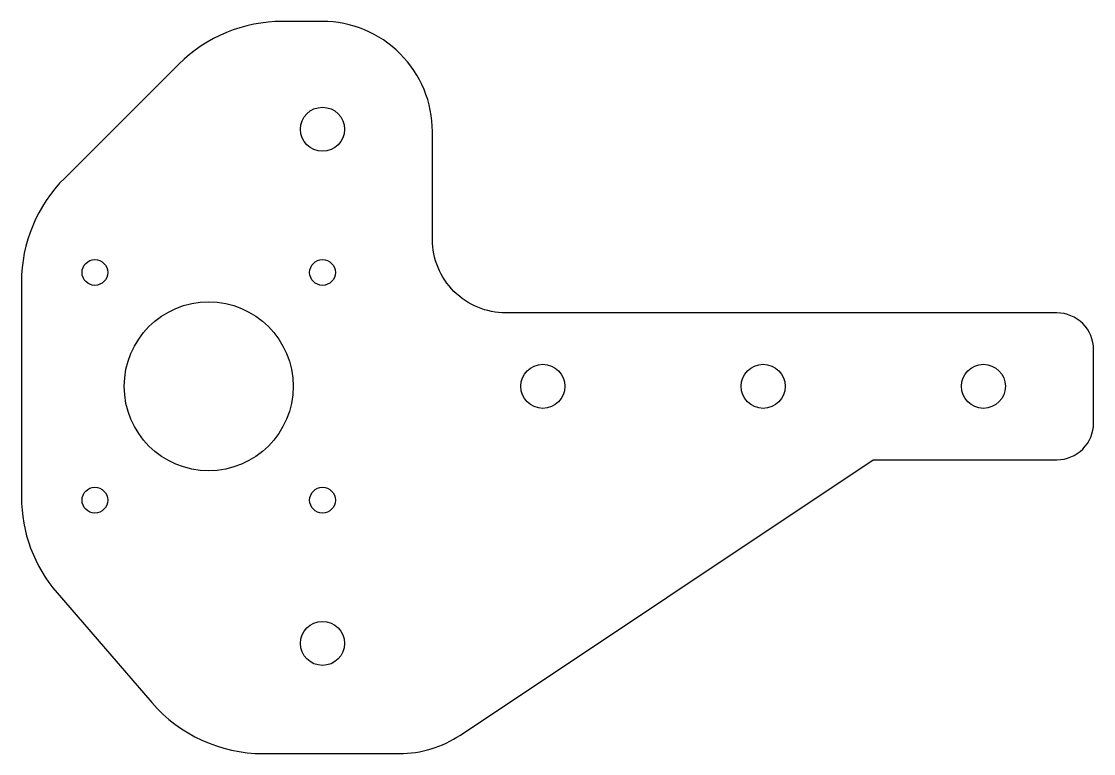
# Model space of a CAD drawing. Header units: millimetres. Extents: x -26 to 120, y -50 to 50.
import ezdxf

# ---------------------------------------------------------------- set-up
doc = ezdxf.new("R2010")
doc.units = ezdxf.units.MM
doc.layers.get('0').update_dxf_attribs({"linetype": 'CONTINUOUS'})

msp = doc.modelspace()

# ---------------------------------------------------------------- linework, layer by layer
msp.add_lwpolyline([(50, 10), (39.97, 10, -0.414214), (29.97, 20), (29.97, 34.68, 0.414214), (14.97, 49.68), (9.55, 49.68, 0.198412), (-4.57, 43.85), (-20.11, 28.36, 0.199413), (-26, 14.19), (-26, -15.06, 0.179972), (-21.14, -28.13), (-8.24, -43.07, 0.217991), (6.9, -50), (14.81, -50), (25.46, -50, 0.148069), (33.78, -47.48), (90, -10), (115, -10, 0.414214), (120, -5), (120, 5, 0.414214), (115, 10)], format="xyb", close=True)
for centre, radius in [((15, 35), 3), ((-16, 15.5), 1.75), ((15, 15.5), 1.75), ((-0.5, 0), 11.5), ((45, 0), 3), ((75, 0), 3), ((105, 0), 3), ((-16, -15.5), 1.75), ((15, -15.5), 1.75), ((15, -35), 3)]:
    msp.add_circle(centre, radius)

doc.saveas('drawing.dxf')
